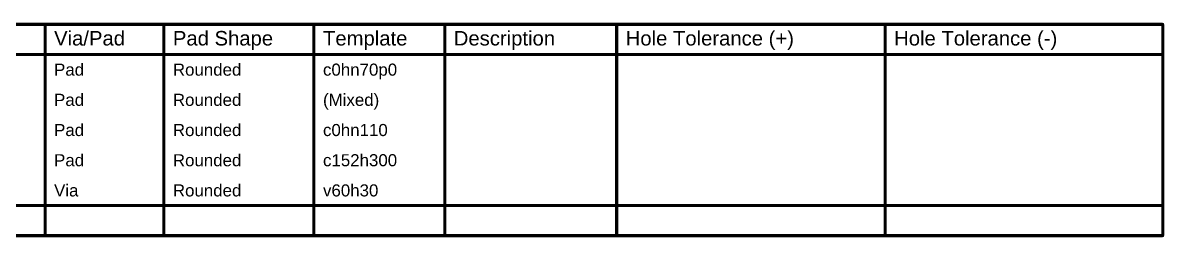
# Model space of a CAD drawing. Header units: inches. Extents: x -6 to 385, y -2 to 98.
# Drawn here: x 241.2 to 385.2, y 71 to 98.1 of the extents above; entities that cross this region are included whole.
import ezdxf

# ---------------------------------------------------------------- set-up
doc = ezdxf.new("R2010")
doc.units = ezdxf.units.IN
doc.layers.add('Drill Drawing', color=1, linetype='Continuous')
doc.styles.add('Arial', font='', dxfattribs={"height": 0.2})
doc.styles.get('Arial').set_extended_font_data('Arial')

msp = doc.modelspace()

# ---------------------------------------------------------------- linework, layer by layer
at = {"layer": 'Drill Drawing'}
for points in [[(116.78, 97.89, 0.381, 0.381, 0), (385.03, 97.89, 0.381, 0.381, 0)], [(244.02, 71.22, 0.381, 0.381, 0), (244.02, 97.89, 0.381, 0.381, 0)], [(259, 71.22, 0.381, 0.381, 0), (259, 97.89, 0.381, 0.381, 0)], [(277.95, 71.22, 0.381, 0.381, 0), (277.95, 97.89, 0.381, 0.381, 0)], [(294.45, 71.22, 0.381, 0.381, 0), (294.45, 97.89, 0.381, 0.381, 0)], [(316.14, 71.22, 0.381, 0.381, 0), (316.14, 97.89, 0.381, 0.381, 0)], [(350.01, 71.22, 0.381, 0.381, 0), (350.01, 97.89, 0.381, 0.381, 0)], [(385.03, 71.22, 0.381, 0.381, 0), (385.03, 97.89, 0.381, 0.381, 0)], [(116.78, 94.08, 0.381, 0.381, 0), (385.03, 94.08, 0.381, 0.381, 0)], [(116.78, 75.03, 0.381, 0.381, 0), (385.03, 75.03, 0.381, 0.381, 0)], [(116.78, 71.22, 0.381, 0.381, 0), (385.03, 71.22, 0.381, 0.381, 0)]]:
    msp.add_lwpolyline(points, format="xyseb", dxfattribs=at)
for points in [[(243.93, 97.89, 0.191, 0.191, 1), (244.12, 97.89, 0.191, 0.191, 1)], [(258.91, 97.89, 0.191, 0.191, 1), (259.1, 97.89, 0.191, 0.191, 1)], [(277.85, 97.89, 0.191, 0.191, 1), (278.04, 97.89, 0.191, 0.191, 1)], [(294.36, 97.89, 0.191, 0.191, 1), (294.55, 97.89, 0.191, 0.191, 1)], [(316.04, 97.89, 0.191, 0.191, 1), (316.23, 97.89, 0.191, 0.191, 1)], [(349.92, 97.89, 0.191, 0.191, 1), (350.11, 97.89, 0.191, 0.191, 1)], [(384.93, 97.89, 0.191, 0.191, 1), (385.12, 97.89, 0.191, 0.191, 1)], [(384.93, 97.89, 0.191, 0.191, 1), (385.12, 97.89, 0.191, 0.191, 1)], [(384.93, 94.08, 0.191, 0.191, 1), (385.12, 94.08, 0.191, 0.191, 1)], [(384.93, 75.03, 0.191, 0.191, 1), (385.12, 75.03, 0.191, 0.191, 1)], [(243.93, 71.22, 0.191, 0.191, 1), (244.12, 71.22, 0.191, 0.191, 1)], [(258.91, 71.22, 0.191, 0.191, 1), (259.1, 71.22, 0.191, 0.191, 1)], [(277.85, 71.22, 0.191, 0.191, 1), (278.04, 71.22, 0.191, 0.191, 1)], [(294.36, 71.22, 0.191, 0.191, 1), (294.55, 71.22, 0.191, 0.191, 1)], [(316.04, 71.22, 0.191, 0.191, 1), (316.23, 71.22, 0.191, 0.191, 1)], [(349.92, 71.22, 0.191, 0.191, 1), (350.11, 71.22, 0.191, 0.191, 1)], [(384.93, 71.22, 0.191, 0.191, 1), (385.12, 71.22, 0.191, 0.191, 1)], [(384.93, 71.22, 0.191, 0.191, 1), (385.12, 71.22, 0.191, 0.191, 1)]]:
    msp.add_lwpolyline(points, format="xyseb", close=True, dxfattribs=at)

# ---------------------------------------------------------------- texts
at = {"layer": 'Drill Drawing', "style": 'Arial'}
for s, height, p in [('Via/Pad', 1.829, (245.16, 95.22)), ('Pad Shape', 1.829, (260.15, 95.22)), ('Template', 1.829, (279.09, 95.22)), ('Description', 1.8288, (295.59, 95.22)), ('Hole Tolerance (+)', 1.8288, (317.28, 95.22)), ('Hole Tolerance (-)', 1.8288, (351.15, 95.22)), ('Pad', 1.524, (245.16, 91.41)), ('Rounded', 1.524, (260.15, 91.41)), ('c0hn70p0', 1.524, (279.09, 91.41)), ('Pad', 1.524, (245.16, 87.6)), ('Rounded', 1.524, (260.15, 87.6)), ('(Mixed)', 1.524, (279.09, 87.6)), ('Pad', 1.524, (245.16, 83.79)), ('Rounded', 1.524, (260.15, 83.79)), ('c0hn110', 1.524, (279.09, 83.79)), ('Pad', 1.524, (245.16, 79.98)), ('Rounded', 1.524, (260.15, 79.98)), ('c152h300', 1.524, (279.09, 79.98)), ('Via', 1.524, (245.16, 76.17)), ('Rounded', 1.524, (260.15, 76.17)), ('v60h30', 1.524, (279.09, 76.17))]:
    msp.add_text(s, height=height, dxfattribs=at).set_placement(p)

doc.saveas('drawing.dxf')
